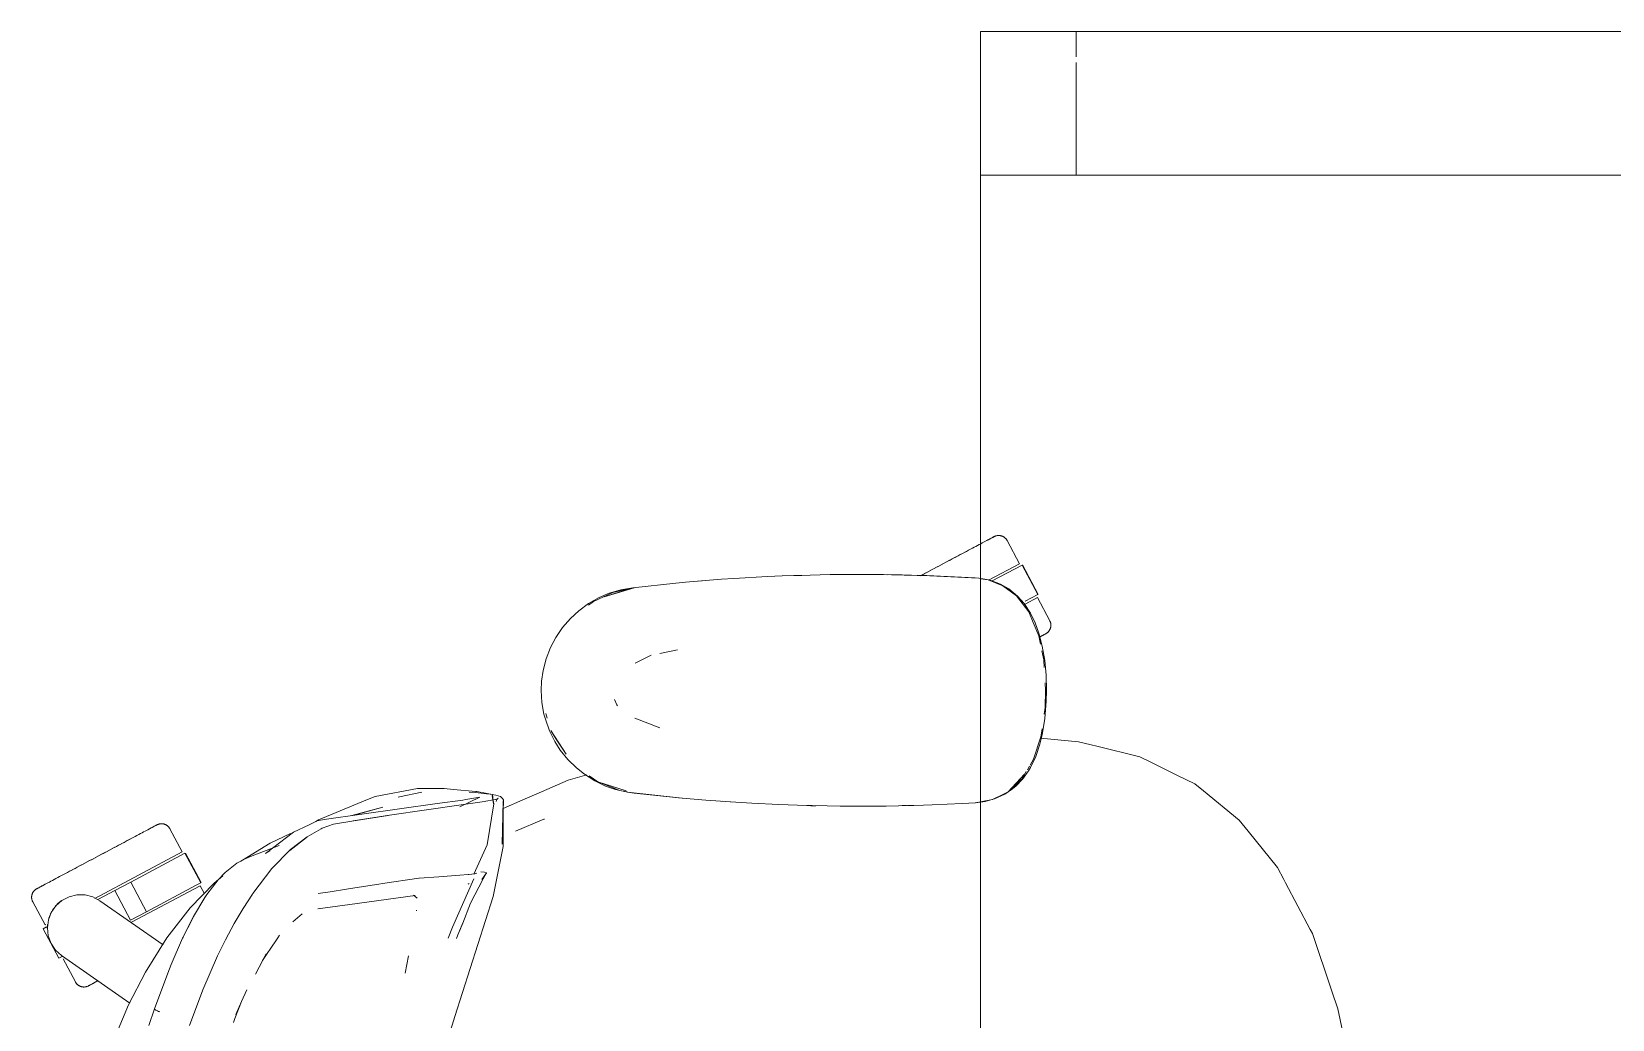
# Model space of a CAD drawing. Header units: millimetres. Extents: x 79795 to 317870, y -36033 to 97293.
# Drawn here: x 158182 to 158843, y 10582 to 10995 of the extents above; entities that cross this region are included whole.
import ezdxf

# ---------------------------------------------------------------- set-up
doc = ezdxf.new("R2010")
doc.units = ezdxf.units.MM
doc.header["$MEASUREMENT"] = 0
doc.layers.add('G-IMPT', color=8, linetype='CONTINUOUS', lineweight=9)
doc.layers.add('I-FURN', color=8, linetype='CONTINUOUS', lineweight=9)

msp = doc.modelspace()

# ---------------------------------------------------------------- linework, layer by layer
at = {"layer": 'G-IMPT'}
for p, q in [((158451.37, 10764.54), (158433.44, 10762.63)), ((158455.5, 10764.88), (158451.37, 10764.54)), ((158470.55, 10766.13), (158455.5, 10764.88)), ((158462.37, 10765.48), (158460.69, 10765.31)), ((158470.55, 10766.13), (158475.64, 10766.46)), ((158475.64, 10766.46), (158489.78, 10767.27)), ((158495.8, 10767.52), (158489.78, 10767.27)), ((158495.8, 10767.52), (158507.56, 10767.91)), ((158500.69, 10767.66), (158502.62, 10767.77)), ((158502.62, 10767.77), (158504.12, 10767.79)), ((158515.98, 10768.08), (158507.56, 10767.91)), ((158515.98, 10768.08), (158526.78, 10768.16)), ((158515.98, 10768.08), (158536.17, 10768.12)), ((158515.98, 10768.08), (158546, 10767.96)), ((158546, 10767.96), (158526.78, 10768.16)), ((158536.17, 10768.12), (158546, 10767.96)), ((158536.17, 10768.12), (158557.56, 10767.62)), ((158536.17, 10768.12), (158556.35, 10767.66)), ((158536.17, 10768.08), (158538.2, 10768.1)), ((158538.2, 10768.1), (158540.11, 10768.03)), ((158546, 10767.96), (158557.56, 10767.62)), ((158557.56, 10767.62), (158556.35, 10767.66)), ((158556.35, 10767.66), (158578.14, 10766.57)), ((158556.35, 10767.66), (158576.53, 10766.68)), ((158557.56, 10767.62), (158578.14, 10766.57)), ((158575.01, 10766.74), (158576.53, 10766.68)), ((158578.14, 10766.57), (158576.53, 10766.68)), ((158578.14, 10766.57), (158579.78, 10766.32)), ((158582, 10765.85), (158578.83, 10766.33)), ((158582.18, 10765.87), (158579.78, 10766.32)), ((158582, 10765.85), (158588.2, 10763.44)), ((158582.18, 10765.87), (158583.52, 10765.5)), ((158587.17, 10764.11), (158583.52, 10765.5)), ((158587.17, 10764.11), (158590.6, 10762.15)), ((158588.2, 10763.44), (158593.82, 10759.27)), ((158414.81, 10755.26), (158416.92, 10756.85)), ((158419.3, 10758.46), (158414.85, 10755.95)), ((158424.98, 10760.59), (158416.92, 10756.85)), ((158419.3, 10758.46), (158423.53, 10760.27)), ((158433.95, 10762.63), (158421.49, 10758.8)), ((158421.49, 10758.8), (158430.64, 10761.71)), ((158423.53, 10760.27), (158428.4, 10761.74)), ((158424.98, 10760.59), (158433.39, 10762.5)), ((158433.44, 10762.63), (158428.4, 10761.74)), ((158433.95, 10762.63), (158430.64, 10761.71)), ((158590.6, 10762.15), (158594.34, 10759.07)), ((158593.82, 10759.27), (158599.04, 10752.48)), ((158597.01, 10756.04), (158594.34, 10759.07)), ((158404.01, 10745.95), (158407.33, 10749.79)), ((158410.77, 10752.95), (158407.33, 10749.79)), ((158410.77, 10752.95), (158414.85, 10755.95)), ((158599.66, 10751.99), (158597.01, 10756.04)), ((158599.04, 10752.48), (158600.88, 10748.09)), ((158599.66, 10751.99), (158601.65, 10747.92)), ((158401.18, 10741.78), (158404.01, 10745.95)), ((158603.21, 10742.47), (158600.88, 10748.09)), ((158603.23, 10743.58), (158601.65, 10747.92)), ((158603.23, 10743.58), (158604.66, 10738.1)), ((158398.99, 10737.62), (158397.16, 10732.91)), ((158401.18, 10741.78), (158398.99, 10737.62)), ((158452.16, 10736.66), (158444.72, 10735.09)), ((158603.21, 10742.47), (158603.91, 10739)), ((158605.66, 10732.17), (158604.66, 10738.1)), ((158395.9, 10728.04), (158397.16, 10732.91)), ((158434.32, 10731.06), (158441.11, 10734.33)), ((158604.48, 10736.26), (158605.25, 10732.51)), ((158605.25, 10732.51), (158605.44, 10729.3)), ((158605.66, 10732.17), (158606.23, 10726.02)), ((158395.08, 10719.68), (158395.25, 10723.53)), ((158395.9, 10728.04), (158395.25, 10723.53)), ((158606.41, 10719.68), (158606.23, 10726.02)), ((158395.08, 10719.68), (158395.37, 10714.64)), ((158605.8, 10712.52), (158606.03, 10719.68)), ((158605.84, 10722.79), (158606.03, 10719.68)), ((158606.32, 10715.17), (158606.41, 10719.68)), ((158395.37, 10714.64), (158396.25, 10709.69)), ((158397.62, 10708), (158397, 10710.03)), ((158425.69, 10715.85), (158426.71, 10713.63)), ((158426.71, 10713.63), (158427, 10713.18)), ((158605.8, 10712.52), (158605.41, 10709.73)), ((158606.32, 10715.17), (158605.74, 10707.86)), ((158396.25, 10709.69), (158396.82, 10707.56)), ((158398.53, 10702.79), (158396.82, 10707.56)), ((158444.66, 10703.96), (158434.23, 10708.11)), ((158604.54, 10703.55), (158604.07, 10700.26)), ((158604.62, 10701.1), (158605.74, 10707.86)), ((158398.53, 10702.79), (158400.77, 10698.28)), ((158399.17, 10702.89), (158401.33, 10699.21)), ((158399.17, 10702.89), (158405.5, 10692.94)), ((158400.77, 10698.28), (158403.03, 10694.73)), ((158401.33, 10699.21), (158405.5, 10692.94)), ((158604.07, 10700.26), (158601.04, 10690.86)), ((158603.65, 10697.17), (158601.91, 10692.08)), ((158603.65, 10697.17), (158604.62, 10701.1)), ((158603.94, 10699.63), (158619.82, 10698.19)), ((158619.82, 10698.19), (158625.11, 10696.89)), ((158627.48, 10696.31), (158625.11, 10696.89)), ((158406.22, 10690.76), (158403.03, 10694.73)), ((158406.22, 10690.76), (158409.83, 10687.21)), ((158601.04, 10690.86), (158599.58, 10688.41)), ((158601.91, 10692.08), (158599.7, 10687.45)), ((158645.42, 10691.91), (158627.48, 10696.31)), ((158649.79, 10689.76), (158645.42, 10691.91)), ((158406.3, 10682.14), (158414.12, 10684.4)), ((158409.83, 10687.21), (158413.14, 10684.59)), ((158417.46, 10681.86), (158413.14, 10684.59)), ((158418.78, 10681.46), (158415.21, 10683.89)), ((158597.28, 10684.65), (158590.37, 10677.26)), ((158597.28, 10684.65), (158596, 10683.18)), ((158597.97, 10685.72), (158596.08, 10682.56)), ((158596.45, 10682.62), (158598.9, 10686.07)), ((158599.3, 10687.94), (158598.44, 10686.5)), ((158599.7, 10687.45), (158598.9, 10686.07)), ((158649.79, 10689.76), (158661.25, 10684.12)), ((158668.42, 10680.59), (158661.25, 10684.12)), ((158343.31, 10678.56), (158325.62, 10675.32)), ((158345.18, 10677.15), (158335.87, 10675.1)), ((158343.31, 10678.56), (158350.28, 10678.58)), ((158354.45, 10678.58), (158350.28, 10678.58)), ((158358.41, 10678.24), (158354.45, 10678.58)), ((158358.41, 10678.24), (158367.73, 10677.44)), ((158367.56, 10676.92), (158364.97, 10677.13)), ((158367.56, 10676.92), (158372.25, 10676.4)), ((158367.73, 10677.44), (158368.2, 10677.4)), ((158372.45, 10676.58), (158368.2, 10677.4)), ((158395.18, 10677.29), (158387.34, 10673.87)), ((158406.3, 10682.14), (158395.18, 10677.29)), ((158417.46, 10681.86), (158422.04, 10679.67)), ((158418.78, 10681.46), (158421.49, 10680.56)), ((158418.78, 10681.46), (158430.64, 10677.65)), ((158428.01, 10677.86), (158419.82, 10681.06)), ((158421.49, 10680.56), (158430.64, 10677.65)), ((158422.04, 10679.67), (158426.18, 10678.22)), ((158431.14, 10677.06), (158426.18, 10678.22)), ((158431.06, 10677.28), (158428.01, 10677.86)), ((158431.14, 10677.06), (158454.09, 10674.61)), ((158431.14, 10677.06), (158433.95, 10676.73)), ((158431.14, 10677.06), (158452.57, 10674.71)), ((158588.14, 10676.15), (158590.37, 10677.26)), ((158589.04, 10676.23), (158592.26, 10678.44)), ((158596.08, 10682.56), (158590.37, 10677.26)), ((158590.37, 10677.26), (158592.78, 10679.49)), ((158593.59, 10679.57), (158592.26, 10678.44)), ((158595.86, 10683.03), (158592.78, 10679.49)), ((158593.59, 10679.57), (158596.45, 10682.62)), ((158672.07, 10677.62), (158668.42, 10680.59)), ((158672.07, 10677.62), (158687.02, 10665.44)), ((158301.94, 10665.54), (158318.39, 10672.33)), ((158351.59, 10672.37), (158304.37, 10665.7)), ((158328.8, 10670.82), (158315.85, 10667.32)), ((158328.8, 10670.82), (158316.91, 10667.47)), ((158318.39, 10672.33), (158321.76, 10673.72)), ((158325.62, 10675.32), (158321.76, 10673.72)), ((158331.68, 10667.43), (158362.56, 10671.98)), ((158335.87, 10675.1), (158335.3, 10674.95)), ((158351.59, 10672.37), (158362.25, 10673.81)), ((158361.01, 10671), (158369.44, 10675)), ((158363.55, 10674.03), (158362.25, 10673.81)), ((158362.56, 10671.98), (158370.41, 10673.09)), ((158368.57, 10674.86), (158363.55, 10674.03)), ((158369.44, 10675), (158368.57, 10674.86)), ((158376.68, 10674.2), (158370.41, 10673.09)), ((158372.86, 10676.33), (158372.25, 10676.4)), ((158372.45, 10676.58), (158374.77, 10676.14)), ((158372.51, 10655.1), (158375.22, 10672.15)), ((158372.86, 10676.33), (158376.14, 10675.79)), ((158374.54, 10675.73), (158375.16, 10672.19)), ((158374.54, 10675.73), (158375.22, 10672.15)), ((158375.16, 10672.19), (158374.77, 10676.14)), ((158376.06, 10674.03), (158377.15, 10674.59)), ((158376.06, 10674.03), (158376.68, 10674.2)), ((158376.14, 10675.79), (158378, 10675.24)), ((158376.33, 10673.66), (158376.25, 10673.16)), ((158376.33, 10673.66), (158376.65, 10674.2)), ((158376.65, 10674.2), (158377.15, 10674.59)), ((158378.54, 10674.92), (158378, 10675.24)), ((158378.54, 10674.92), (158378.92, 10674.42)), ((158378.7, 10655.29), (158379.28, 10673.73)), ((158378.7, 10655.29), (158379.18, 10673.27)), ((158379.31, 10673.85), (158378.92, 10674.42)), ((158379.31, 10673.85), (158379.12, 10672.99)), ((158379.12, 10672.99), (158379.14, 10673.1)), ((158379.14, 10654.4), (158379.18, 10673.27)), ((158379.18, 10673.27), (158379.14, 10673.1)), ((158387.34, 10673.87), (158379.17, 10670.3)), ((158379.28, 10673.73), (158379.18, 10673.27)), ((158454.09, 10674.61), (158433.95, 10676.73)), ((158452.57, 10674.71), (158463.97, 10673.73)), ((158474.26, 10673), (158463.97, 10673.73)), ((158472.22, 10673.13), (158470.8, 10673.27)), ((158472.22, 10673.13), (158474.12, 10673.04)), ((158474.26, 10673), (158483.13, 10672.44)), ((158494.44, 10671.9), (158483.13, 10672.44)), ((158494.44, 10671.9), (158502.31, 10671.6)), ((158514.62, 10671.31), (158502.31, 10671.6)), ((158506.19, 10671.52), (158507.84, 10671.44)), ((158507.84, 10671.44), (158509.92, 10671.44)), ((158514.62, 10671.31), (158520.09, 10671.24)), ((158534.81, 10671.23), (158520.09, 10671.24)), ((158539.32, 10671.28), (158534.81, 10671.23)), ((158539.32, 10671.28), (158554.99, 10671.66)), ((158546.04, 10671.46), (158547.88, 10671.46)), ((158550.94, 10671.57), (158548.26, 10671.46)), ((158554.99, 10671.66), (158558.53, 10671.78)), ((158571.09, 10672.4), (158558.53, 10671.78)), ((158571.09, 10672.4), (158576.76, 10672.68)), ((158578.83, 10673.11), (158576.53, 10672.68)), ((158576.76, 10672.68), (158578.83, 10672.94)), ((158583.88, 10674.05), (158578.83, 10673.11)), ((158578.83, 10672.94), (158580.76, 10673.18)), ((158580.76, 10673.18), (158584.72, 10674.25)), ((158588.14, 10676.15), (158583.88, 10674.05)), ((158589.04, 10676.23), (158584.72, 10674.25)), ((158298.02, 10663.48), (158301.38, 10665.05)), ((158300.77, 10664.77), (158301.94, 10665.54)), ((158304.37, 10665.7), (158301.38, 10665.05)), ((158303.45, 10661.98), (158308.24, 10663.73)), ((158308.24, 10663.73), (158315.91, 10665.03)), ((158331.08, 10667.33), (158315.91, 10665.03)), ((158331.68, 10667.43), (158316.49, 10665.1)), ((158331.08, 10667.33), (158316.49, 10665.1)), ((158384.28, 10660.83), (158396.14, 10665.76)), ((158396.4, 10665.86), (158396.14, 10665.76)), ((158687.02, 10665.44), (158690.78, 10660.78)), ((158279.79, 10651.5), (158291.44, 10660.42)), ((158281.68, 10655.79), (158290.31, 10659.77)), ((158296.97, 10658.15), (158290.02, 10652.76)), ((158290.23, 10653.06), (158297.2, 10658.48)), ((158291.44, 10660.42), (158298.02, 10663.48)), ((158296.97, 10658.15), (158293.59, 10655.56)), ((158297.2, 10658.48), (158303.03, 10661.77)), ((158303.45, 10661.98), (158303.03, 10661.77)), ((158702.99, 10645.65), (158690.78, 10660.78)), ((158270.23, 10648.67), (158281.68, 10655.79)), ((158285.45, 10654.74), (158273.54, 10650.23)), ((158279.79, 10651.5), (158281.74, 10652.62)), ((158290.23, 10653.06), (158282.5, 10645.16)), ((158290.02, 10652.76), (158293.59, 10655.56)), ((158372.51, 10655.1), (158366.92, 10642.81)), ((158374.94, 10633.45), (158379.14, 10654.4)), ((158267.74, 10647.36), (158262.88, 10643.5)), ((158268.88, 10647.98), (158267.74, 10647.36)), ((158268.88, 10647.98), (158271.31, 10649.15)), ((158270.23, 10648.67), (158269.47, 10648.17)), ((158271.31, 10649.15), (158273.54, 10650.23)), ((158282.5, 10645.16), (158274.47, 10634.72)), ((158369.9, 10643.74), (158371.43, 10643.57)), ((158702.99, 10645.65), (158705.7, 10640.52)), ((158258.31, 10639.06), (158248.35, 10628.76)), ((158259.98, 10640.48), (158255.27, 10634.35)), ((158261.98, 10642.06), (158258.31, 10639.06)), ((158259.98, 10640.48), (158262.88, 10643.5)), ((158327.16, 10638.66), (158315.38, 10636.8)), ((158328.71, 10638.91), (158327.16, 10638.66)), ((158343.92, 10641.12), (158328.71, 10638.91)), ((158343.92, 10641.12), (158344, 10641.13)), ((158344, 10641.13), (158352.25, 10641.75)), ((158361.09, 10642.38), (158352.25, 10641.75)), ((158357.97, 10620.62), (158366.89, 10640.78)), ((158361.09, 10642.38), (158364.5, 10642.63)), ((158364.87, 10642.68), (158364.5, 10642.63)), ((158364.51, 10638.61), (158364.95, 10638.88)), ((158364.87, 10642.68), (158367.33, 10642.96)), ((158365.52, 10630.73), (158370.8, 10640.84)), ((158367.33, 10642.96), (158367.39, 10642.98)), ((158368.17, 10643.26), (158367.39, 10642.98)), ((158372.15, 10643.29), (158370.31, 10640.59)), ((158372.15, 10643.29), (158370.8, 10640.84)), ((158371.43, 10643.57), (158372.12, 10643.42)), ((158372.12, 10643.42), (158372.15, 10643.29)), ((158372.15, 10643.29), (158372.18, 10643.13)), ((158706.42, 10639.14), (158705.7, 10640.52)), ((158706.42, 10639.14), (158716.72, 10619.63)), ((158249.67, 10625.06), (158254.4, 10633.06)), ((158255.27, 10634.35), (158254.4, 10633.06)), ((158270.42, 10628.37), (158274.31, 10634.47)), ((158274.47, 10634.72), (158274.31, 10634.47)), ((158306.89, 10635.47), (158301.81, 10634.73)), ((158306.89, 10635.47), (158313.72, 10636.53)), ((158313.72, 10636.53), (158315.38, 10636.8)), ((158315.08, 10630.12), (158342.41, 10633.86)), ((158343.26, 10632.74), (158341.7, 10633.98)), ((158341.91, 10633.94), (158342.15, 10633.9)), ((158342.41, 10633.86), (158342.15, 10633.9)), ((158358.95, 10583.21), (158374.94, 10633.45)), ((158365.52, 10630.73), (158362.26, 10622.26)), ((158238.55, 10616.16), (158248.35, 10628.76)), ((158245.14, 10616.01), (158249.67, 10625.06)), ((158245.14, 10616.01), (158249.36, 10624.46)), ((158245.36, 10616.45), (158249.67, 10625.06)), ((158249.67, 10625.06), (158249.36, 10624.46)), ((158270.42, 10628.37), (158266.66, 10622.14)), ((158291.22, 10622.84), (158295.13, 10626.18)), ((158315.08, 10630.12), (158301.72, 10628.34)), ((158301.72, 10628.34), (158302.19, 10628.48)), ((158342.91, 10627.79), (158342.87, 10627.44)), ((158263.09, 10615.35), (158266.66, 10622.14)), ((158284.95, 10616.21), (158285.7, 10617.31)), ((158356.22, 10616.04), (158357.97, 10620.62)), ((158360.25, 10617.36), (158359.69, 10615.95)), ((158360.25, 10617.36), (158362.27, 10622.47)), ((158362.26, 10622.26), (158360.25, 10617.36)), ((158362.27, 10622.47), (158360.87, 10618.93)), ((158716.72, 10619.63), (158717.6, 10617.97)), ((158725.75, 10593.89), (158717.6, 10617.97)), ((158238.55, 10616.16), (158229.57, 10601.87)), ((158245.14, 10616.01), (158240.37, 10605.05)), ((158245.36, 10616.45), (158245.14, 10616.01)), ((158263.09, 10615.35), (158259.7, 10608.62)), ((158281.06, 10610.5), (158281.45, 10611.07)), ((158281.45, 10611.07), (158284.95, 10616.21)), ((158240.37, 10605.05), (158238.89, 10601.37)), ((158253.52, 10594.4), (158259.7, 10608.62)), ((158275.6, 10600.99), (158280.01, 10609.51)), ((158278.5, 10606.74), (158281.06, 10610.5)), ((158278.5, 10606.74), (158280.01, 10609.51)), ((158338.23, 10601.32), (158339.64, 10608.57)), ((158229.57, 10601.87), (158222.48, 10588.09)), ((158238.89, 10601.37), (158233.32, 10586.41)), ((158253.52, 10594.4), (158248.06, 10579.52)), ((158271.95, 10594.37), (158269.75, 10589.52)), ((158725.75, 10593.89), (158728.26, 10586.45)), ((158214.96, 10570.12), (158222.48, 10588.09)), ((158233.36, 10586.41), (158230.95, 10579.47)), ((158233.32, 10586.41), (158233.35, 10586.27)), ((158233.35, 10586.27), (158233.36, 10586.41)), ((158233.35, 10586.27), (158233.76, 10586.01)), ((158233.35, 10586.27), (158233.37, 10586.23)), ((158233.76, 10586.01), (158233.37, 10586.23)), ((158234.59, 10585.62), (158233.76, 10586.01)), ((158233.94, 10585.9), (158233.76, 10586.01)), ((158234.59, 10585.62), (158233.94, 10585.9)), ((158234.59, 10585.62), (158235.64, 10585.2)), ((158234.59, 10585.62), (158235.05, 10585.42)), ((158235.64, 10585.2), (158235.05, 10585.42)), ((158269.75, 10589.52), (158267.03, 10582.44)), ((158269.75, 10589.52), (158267.44, 10584.07)), ((158731.13, 10572.63), (158728.26, 10586.45)), ((158266.36, 10580.71), (158267.03, 10582.44)), ((158358.95, 10583.21), (158349.77, 10553.23))]:
    msp.add_line(p, q, dxfattribs=at)
at = {"layer": 'I-FURN'}
for p, q in [((158578.83, 10995.22), (159378.83, 10995.22)), ((158618.83, 10995.22), (158578.83, 10995.22)), ((158578.83, 10995.22), (158578.83, 10935.22)), ((158578.83, 10935.22), (158578.83, 10995.22)), ((159378.83, 10995.22), (158578.83, 10995.22)), ((158578.83, 10995.22), (158578.83, 9395.22)), ((158578.83, 9395.22), (158578.83, 10995.22)), ((158578.83, 10995.22), (159378.83, 10995.22)), ((159338.83, 10995.22), (158618.83, 10995.22)), ((158618.83, 10995.22), (158618.83, 10984.64)), ((158618.83, 10995.22), (158618.83, 10984.64)), ((158618.83, 10982.32), (158618.83, 10935.22)), ((158618.83, 10982.32), (158618.83, 10935.22)), ((158578.83, 10935.22), (158618.83, 10935.22)), ((159013.83, 10935.22), (158578.83, 10935.22)), ((158618.83, 10935.22), (159338.83, 10935.22)), ((158581.42, 10782.33), (158581.89, 10782.58)), ((158582.12, 10782.71), (158581.68, 10782.47)), ((158581.89, 10782.58), (158582.32, 10782.81)), ((158582.53, 10782.92), (158582.12, 10782.71)), ((158582.32, 10782.81), (158582.71, 10783.02)), ((158582.91, 10783.12), (158582.53, 10782.92)), ((158582.71, 10783.02), (158583.06, 10783.21)), ((158583.24, 10783.3), (158582.91, 10783.12)), ((158583.06, 10783.21), (158583.38, 10783.38)), ((158583.54, 10783.46), (158583.24, 10783.3)), ((158583.38, 10783.38), (158583.66, 10783.52)), ((158583.8, 10783.6), (158583.54, 10783.46)), ((158583.66, 10783.52), (158583.9, 10783.65)), ((158584.02, 10783.71), (158583.8, 10783.6)), ((158583.9, 10783.65), (158584.1, 10783.76)), ((158584.2, 10783.81), (158584.02, 10783.71)), ((158584.1, 10783.76), (158584.26, 10783.84)), ((158584.34, 10783.88), (158584.2, 10783.81)), ((158584.26, 10783.84), (158584.39, 10783.91)), ((158584.44, 10783.94), (158584.34, 10783.88)), ((158584.39, 10783.91), (158584.47, 10783.95)), ((158584.5, 10783.97), (158584.44, 10783.94)), ((158584.47, 10783.95), (158584.51, 10783.98)), ((158584.52, 10783.98), (158584.5, 10783.97)), ((158584.51, 10783.98), (158584.52, 10783.98)), ((158584.52, 10783.98), (158584.66, 10784.05)), ((158584.66, 10784.05), (158584.81, 10784.12)), ((158584.81, 10784.12), (158584.96, 10784.18)), ((158584.96, 10784.18), (158585.11, 10784.23)), ((158585.11, 10784.23), (158585.26, 10784.28)), ((158585.26, 10784.28), (158585.42, 10784.33)), ((158585.42, 10784.33), (158585.57, 10784.36)), ((158585.57, 10784.36), (158585.73, 10784.39)), ((158585.73, 10784.39), (158585.89, 10784.42)), ((158585.89, 10784.42), (158586.05, 10784.43)), ((158586.05, 10784.43), (158586.21, 10784.45)), ((158586.21, 10784.45), (158586.37, 10784.45)), ((158586.37, 10784.45), (158586.53, 10784.45)), ((158586.53, 10784.45), (158586.7, 10784.44)), ((158586.7, 10784.44), (158586.86, 10784.43)), ((158586.86, 10784.43), (158587.02, 10784.4)), ((158587.02, 10784.4), (158587.17, 10784.38)), ((158587.17, 10784.38), (158587.33, 10784.34)), ((158587.33, 10784.34), (158587.49, 10784.3)), ((158587.49, 10784.3), (158587.64, 10784.26)), ((158587.64, 10784.26), (158587.8, 10784.2)), ((158587.8, 10784.2), (158587.95, 10784.15)), ((158587.95, 10784.15), (158588.09, 10784.08)), ((158588.09, 10784.08), (158588.24, 10784.01)), ((158588.24, 10784.01), (158588.38, 10783.93)), ((158588.38, 10783.93), (158588.52, 10783.85)), ((158588.52, 10783.85), (158588.66, 10783.77)), ((158588.66, 10783.77), (158588.79, 10783.67)), ((158588.79, 10783.67), (158588.92, 10783.58)), ((158588.92, 10783.58), (158589.04, 10783.47)), ((158589.04, 10783.47), (158589.16, 10783.37)), ((158589.16, 10783.37), (158589.28, 10783.25)), ((158589.28, 10783.25), (158589.39, 10783.14)), ((158589.39, 10783.14), (158589.49, 10783.01)), ((158589.49, 10783.01), (158589.59, 10782.89)), ((158589.59, 10782.89), (158589.69, 10782.76)), ((158589.69, 10782.76), (158589.78, 10782.63)), ((158589.78, 10782.63), (158589.87, 10782.49)), ((158569.42, 10775.95), (158568.49, 10775.46)), ((158568.92, 10775.68), (158569.84, 10776.17)), ((158570.33, 10776.44), (158569.42, 10775.95)), ((158569.84, 10776.17), (158570.75, 10776.66)), ((158571.23, 10776.91), (158570.33, 10776.44)), ((158570.75, 10776.66), (158571.63, 10777.13)), ((158572.1, 10777.38), (158571.23, 10776.91)), ((158571.63, 10777.13), (158572.5, 10777.59)), ((158572.96, 10777.83), (158572.1, 10777.38)), ((158572.5, 10777.59), (158573.35, 10778.04)), ((158573.8, 10778.28), (158572.96, 10777.83)), ((158574.61, 10778.71), (158573.8, 10778.28)), ((158575.4, 10779.13), (158574.61, 10778.71)), ((158576.16, 10779.53), (158575.4, 10779.13)), ((158576.89, 10779.92), (158576.16, 10779.53)), ((158577.6, 10780.3), (158576.89, 10779.92)), ((158578.28, 10780.66), (158577.6, 10780.3)), ((158578.93, 10781.01), (158578.28, 10780.66)), ((158579.54, 10781.33), (158578.93, 10781.01)), ((158580.13, 10781.64), (158579.54, 10781.33)), ((158579.81, 10781.48), (158580.38, 10781.78)), ((158580.68, 10781.94), (158580.13, 10781.64)), ((158580.38, 10781.78), (158580.92, 10782.07)), ((158581.19, 10782.21), (158580.68, 10781.94)), ((158580.92, 10782.07), (158581.42, 10782.33)), ((158581.68, 10782.47), (158581.19, 10782.21)), ((158589.87, 10782.49), (158589.95, 10782.35)), ((158589.95, 10782.35), (158589.97, 10782.31)), ((158595.12, 10772.63), (158589.97, 10782.31)), ((158556.1, 10768.87), (158557.1, 10769.4)), ((158557.64, 10769.69), (158556.64, 10769.16)), ((158557.1, 10769.4), (158558.1, 10769.93)), ((158558.65, 10770.22), (158557.64, 10769.69)), ((158558.1, 10769.93), (158559.11, 10770.47)), ((158559.65, 10770.76), (158558.65, 10770.22)), ((158559.11, 10770.47), (158560.11, 10771)), ((158560.66, 10771.29), (158559.65, 10770.76)), ((158560.11, 10771), (158561.12, 10771.54)), ((158561.66, 10771.82), (158560.66, 10771.29)), ((158561.12, 10771.54), (158562.12, 10772.07)), ((158562.66, 10772.36), (158561.66, 10771.82)), ((158562.12, 10772.07), (158563.12, 10772.6)), ((158563.65, 10772.88), (158562.66, 10772.36)), ((158563.12, 10772.6), (158564.11, 10773.13)), ((158564.64, 10773.41), (158563.65, 10772.88)), ((158564.11, 10773.13), (158565.09, 10773.65)), ((158565.62, 10773.93), (158564.64, 10773.41)), ((158565.09, 10773.65), (158566.06, 10774.17)), ((158566.59, 10774.44), (158565.62, 10773.93)), ((158566.06, 10774.17), (158567.03, 10774.68)), ((158567.54, 10774.95), (158566.59, 10774.44)), ((158567.03, 10774.68), (158567.98, 10775.19)), ((158568.49, 10775.46), (158567.54, 10774.95)), ((158567.98, 10775.19), (158568.92, 10775.68)), ((158595.12, 10772.63), (158582.45, 10765.89)), ((158583.73, 10765.44), (158596.24, 10772.09)), ((158596.24, 10772.09), (158602.81, 10759.73)), ((158602.98, 10759.82), (158596.41, 10772.18)), ((158554.65, 10768.1), (158553.67, 10767.58)), ((158554.12, 10767.82), (158555.11, 10768.34)), ((158555.64, 10768.63), (158554.65, 10768.1)), ((158555.11, 10768.34), (158556.1, 10768.87)), ((158556.64, 10769.16), (158555.64, 10768.63)), ((158602.63, 10758.5), (158597.44, 10755.74)), ((158602.81, 10759.73), (158597.52, 10756.92)), ((158607.78, 10748.81), (158602.63, 10758.5)), ((158604.98, 10742.76), (158605.26, 10742.91)), ((158605.39, 10742.98), (158605.13, 10742.84)), ((158605.26, 10742.91), (158605.5, 10743.04)), ((158605.61, 10743.1), (158605.39, 10742.98)), ((158605.5, 10743.04), (158605.7, 10743.14)), ((158605.79, 10743.19), (158605.61, 10743.1)), ((158605.7, 10743.14), (158605.86, 10743.23)), ((158605.93, 10743.27), (158605.79, 10743.19)), ((158605.86, 10743.23), (158605.98, 10743.29)), ((158606.03, 10743.32), (158605.93, 10743.27)), ((158605.98, 10743.29), (158606.06, 10743.34)), ((158606.09, 10743.35), (158606.03, 10743.32)), ((158606.06, 10743.34), (158606.11, 10743.36)), ((158606.11, 10743.36), (158606.09, 10743.35)), ((158606.15, 10743.38), (158606.11, 10743.36)), ((158606.11, 10743.36), (158606.11, 10743.36)), ((158606.29, 10743.46), (158606.15, 10743.38)), ((158606.43, 10743.55), (158606.29, 10743.46)), ((158606.56, 10743.64), (158606.43, 10743.55)), ((158606.69, 10743.74), (158606.56, 10743.64)), ((158606.81, 10743.84), (158606.69, 10743.74)), ((158606.94, 10743.94), (158606.81, 10743.84)), ((158607.05, 10744.05), (158606.94, 10743.94)), ((158607.17, 10744.17), (158607.05, 10744.05)), ((158607.27, 10744.29), (158607.17, 10744.17)), ((158607.38, 10744.41), (158607.27, 10744.29)), ((158607.47, 10744.54), (158607.38, 10744.41)), ((158607.57, 10744.67), (158607.47, 10744.54)), ((158607.65, 10744.81), (158607.57, 10744.67)), ((158607.73, 10744.95), (158607.65, 10744.81)), ((158607.81, 10745.09), (158607.73, 10744.95)), ((158607.78, 10748.81), (158607.85, 10748.67)), ((158607.88, 10745.24), (158607.81, 10745.09)), ((158607.85, 10748.67), (158607.92, 10748.52)), ((158607.95, 10745.38), (158607.88, 10745.24)), ((158607.92, 10748.52), (158607.98, 10748.37)), ((158608, 10745.53), (158607.95, 10745.38)), ((158607.98, 10748.37), (158608.03, 10748.22)), ((158608.06, 10745.69), (158608, 10745.53)), ((158608.03, 10748.22), (158608.08, 10748.07)), ((158608.1, 10745.84), (158608.06, 10745.69)), ((158608.08, 10748.07), (158608.13, 10747.91)), ((158608.14, 10746), (158608.1, 10745.84)), ((158608.13, 10747.91), (158608.16, 10747.76)), ((158608.18, 10746.15), (158608.14, 10746)), ((158608.16, 10747.76), (158608.19, 10747.6)), ((158608.2, 10746.31), (158608.18, 10746.15)), ((158608.19, 10747.6), (158608.22, 10747.44)), ((158608.23, 10746.47), (158608.2, 10746.31)), ((158608.22, 10747.44), (158608.23, 10747.28)), ((158608.23, 10747.28), (158608.25, 10747.12)), ((158608.24, 10746.63), (158608.23, 10746.47)), ((158608.25, 10746.8), (158608.24, 10746.63)), ((158608.25, 10747.12), (158608.25, 10746.96)), ((158608.25, 10746.96), (158608.25, 10746.8)), ((158603.48, 10741.96), (158603.91, 10742.19)), ((158604.13, 10742.31), (158603.72, 10742.09)), ((158603.91, 10742.19), (158604.3, 10742.4)), ((158604.5, 10742.51), (158604.13, 10742.31)), ((158604.3, 10742.4), (158604.66, 10742.59)), ((158604.84, 10742.68), (158604.5, 10742.51)), ((158604.66, 10742.59), (158604.98, 10742.76)), ((158605.13, 10742.84), (158604.84, 10742.68)), ((158234.53, 10663.49), (158234.68, 10663.56)), ((158234.68, 10663.56), (158234.83, 10663.62)), ((158234.83, 10663.62), (158234.98, 10663.67)), ((158234.98, 10663.67), (158235.13, 10663.72)), ((158235.13, 10663.72), (158235.29, 10663.77)), ((158235.29, 10663.77), (158235.44, 10663.8)), ((158235.44, 10663.8), (158235.6, 10663.83)), ((158235.6, 10663.83), (158235.76, 10663.86)), ((158235.76, 10663.86), (158235.92, 10663.87)), ((158235.92, 10663.87), (158236.08, 10663.89)), ((158236.08, 10663.89), (158236.24, 10663.89)), ((158236.24, 10663.89), (158236.4, 10663.89)), ((158236.4, 10663.89), (158236.57, 10663.88)), ((158236.57, 10663.88), (158236.73, 10663.87)), ((158236.73, 10663.87), (158236.89, 10663.84)), ((158236.89, 10663.84), (158237.04, 10663.82)), ((158237.04, 10663.82), (158237.2, 10663.78)), ((158237.2, 10663.78), (158237.36, 10663.74)), ((158237.36, 10663.74), (158237.51, 10663.7)), ((158237.51, 10663.7), (158237.67, 10663.64)), ((158237.67, 10663.64), (158237.82, 10663.59)), ((158237.82, 10663.59), (158237.96, 10663.52)), ((158221.5, 10656.57), (158222.37, 10657.03)), ((158222.83, 10657.27), (158221.97, 10656.82)), ((158222.37, 10657.03), (158223.22, 10657.48)), ((158223.67, 10657.72), (158222.83, 10657.27)), ((158224.48, 10658.15), (158223.67, 10657.72)), ((158225.27, 10658.57), (158224.48, 10658.15)), ((158226.03, 10658.97), (158225.27, 10658.57)), ((158226.76, 10659.37), (158226.03, 10658.97)), ((158227.47, 10659.74), (158226.76, 10659.37)), ((158228.15, 10660.1), (158227.47, 10659.74)), ((158228.8, 10660.45), (158228.15, 10660.1)), ((158229.41, 10660.77), (158228.8, 10660.45)), ((158230, 10661.08), (158229.41, 10660.77)), ((158229.68, 10660.92), (158230.25, 10661.22)), ((158230.55, 10661.38), (158230, 10661.08)), ((158230.25, 10661.22), (158230.79, 10661.51)), ((158231.06, 10661.65), (158230.55, 10661.38)), ((158230.79, 10661.51), (158231.29, 10661.77)), ((158231.55, 10661.91), (158231.06, 10661.65)), ((158231.29, 10661.77), (158231.76, 10662.02)), ((158231.99, 10662.15), (158231.55, 10661.91)), ((158231.76, 10662.02), (158232.19, 10662.25)), ((158232.4, 10662.36), (158231.99, 10662.15)), ((158232.19, 10662.25), (158232.58, 10662.46)), ((158232.78, 10662.56), (158232.4, 10662.36)), ((158232.58, 10662.46), (158232.93, 10662.65)), ((158233.11, 10662.74), (158232.78, 10662.56)), ((158232.93, 10662.65), (158233.25, 10662.82)), ((158233.41, 10662.9), (158233.11, 10662.74)), ((158233.25, 10662.82), (158233.53, 10662.96)), ((158233.67, 10663.04), (158233.41, 10662.9)), ((158233.53, 10662.96), (158233.77, 10663.09)), ((158233.89, 10663.15), (158233.67, 10663.04)), ((158233.77, 10663.09), (158233.97, 10663.2)), ((158234.07, 10663.25), (158233.89, 10663.15)), ((158233.97, 10663.2), (158234.13, 10663.29)), ((158234.21, 10663.32), (158234.07, 10663.25)), ((158234.13, 10663.29), (158234.26, 10663.35)), ((158234.31, 10663.38), (158234.21, 10663.32)), ((158234.26, 10663.35), (158234.34, 10663.39)), ((158234.37, 10663.41), (158234.31, 10663.38)), ((158234.34, 10663.39), (158234.38, 10663.42)), ((158234.39, 10663.42), (158234.37, 10663.41)), ((158234.38, 10663.42), (158234.39, 10663.42)), ((158234.39, 10663.42), (158234.53, 10663.49)), ((158237.96, 10663.52), (158238.11, 10663.45)), ((158238.11, 10663.45), (158238.25, 10663.38)), ((158238.25, 10663.38), (158238.39, 10663.29)), ((158238.39, 10663.29), (158238.53, 10663.21)), ((158238.53, 10663.21), (158238.66, 10663.11)), ((158238.66, 10663.11), (158238.79, 10663.02)), ((158238.79, 10663.02), (158238.91, 10662.91)), ((158238.91, 10662.91), (158239.03, 10662.81)), ((158239.03, 10662.81), (158239.15, 10662.69)), ((158239.15, 10662.69), (158239.26, 10662.58)), ((158239.26, 10662.58), (158239.36, 10662.46)), ((158239.36, 10662.46), (158239.46, 10662.33)), ((158239.46, 10662.33), (158239.56, 10662.2)), ((158239.56, 10662.2), (158239.65, 10662.07)), ((158239.65, 10662.07), (158239.74, 10661.93)), ((158239.74, 10661.93), (158239.82, 10661.79)), ((158239.82, 10661.79), (158239.84, 10661.75)), ((158244.99, 10652.07), (158239.84, 10661.75)), ((158244.99, 10652.07), (158208.38, 10632.6)), ((158208.98, 10649.91), (158209.98, 10650.44)), ((158210.53, 10650.73), (158209.52, 10650.2)), ((158209.98, 10650.44), (158210.99, 10650.98)), ((158211.53, 10651.27), (158210.53, 10650.73)), ((158210.99, 10650.98), (158211.99, 10651.51)), ((158212.53, 10651.8), (158211.53, 10651.27)), ((158211.99, 10651.51), (158212.99, 10652.04)), ((158213.52, 10652.32), (158212.53, 10651.8)), ((158212.99, 10652.04), (158213.98, 10652.57)), ((158214.51, 10652.85), (158213.52, 10652.32)), ((158213.98, 10652.57), (158214.96, 10653.09)), ((158215.49, 10653.37), (158214.51, 10652.85)), ((158214.96, 10653.09), (158215.93, 10653.61)), ((158216.46, 10653.89), (158215.49, 10653.37)), ((158215.93, 10653.61), (158216.9, 10654.12)), ((158217.41, 10654.39), (158216.46, 10653.89)), ((158216.9, 10654.12), (158217.85, 10654.63)), ((158218.36, 10654.9), (158217.41, 10654.39)), ((158217.85, 10654.63), (158218.79, 10655.12)), ((158219.29, 10655.39), (158218.36, 10654.9)), ((158218.79, 10655.12), (158219.71, 10655.62)), ((158220.2, 10655.88), (158219.29, 10655.39)), ((158219.71, 10655.62), (158220.62, 10656.1)), ((158221.1, 10656.35), (158220.2, 10655.88)), ((158220.62, 10656.1), (158221.5, 10656.57)), ((158221.97, 10656.82), (158221.1, 10656.35)), ((158223.4, 10639.46), (158246.11, 10651.53)), ((158246.11, 10651.53), (158252.68, 10639.17)), ((158252.85, 10639.26), (158246.28, 10651.62)), ((158197.88, 10644.01), (158197, 10643.54)), ((158198.79, 10644.49), (158197.88, 10644.01)), ((158198.3, 10644.23), (158199.21, 10644.72)), ((158199.71, 10644.98), (158198.79, 10644.49)), ((158199.21, 10644.72), (158200.14, 10645.21)), ((158200.65, 10645.48), (158199.71, 10644.98)), ((158200.14, 10645.21), (158201.08, 10645.71)), ((158201.6, 10645.99), (158200.65, 10645.48)), ((158201.08, 10645.71), (158202.04, 10646.22)), ((158202.56, 10646.5), (158201.6, 10645.99)), ((158202.04, 10646.22), (158203.01, 10646.74)), ((158203.54, 10647.02), (158202.56, 10646.5)), ((158203.01, 10646.74), (158203.99, 10647.26)), ((158204.52, 10647.54), (158203.54, 10647.02)), ((158203.99, 10647.26), (158204.98, 10647.78)), ((158205.51, 10648.07), (158204.52, 10647.54)), ((158204.98, 10647.78), (158205.97, 10648.31)), ((158206.51, 10648.6), (158205.51, 10648.07)), ((158205.97, 10648.31), (158206.97, 10648.84)), ((158207.51, 10649.13), (158206.51, 10648.6)), ((158206.97, 10648.84), (158207.97, 10649.37)), ((158208.52, 10649.66), (158207.51, 10649.13)), ((158207.97, 10649.37), (158208.98, 10649.91)), ((158209.52, 10650.2), (158208.52, 10649.66)), ((158184.97, 10637.14), (158184.73, 10637.01)), ((158184.83, 10637.07), (158185.09, 10637.21)), ((158185.25, 10637.29), (158184.97, 10637.14)), ((158185.09, 10637.21), (158185.39, 10637.37)), ((158185.56, 10637.46), (158185.25, 10637.29)), ((158185.39, 10637.37), (158185.72, 10637.54)), ((158185.92, 10637.65), (158185.56, 10637.46)), ((158185.72, 10637.54), (158186.1, 10637.74)), ((158186.31, 10637.86), (158185.92, 10637.65)), ((158186.1, 10637.74), (158186.51, 10637.96)), ((158186.74, 10638.09), (158186.31, 10637.86)), ((158186.51, 10637.96), (158186.95, 10638.2)), ((158187.21, 10638.33), (158186.74, 10638.09)), ((158186.95, 10638.2), (158187.43, 10638.45)), ((158187.71, 10638.6), (158187.21, 10638.33)), ((158187.43, 10638.45), (158187.95, 10638.73)), ((158188.24, 10638.89), (158187.71, 10638.6)), ((158187.95, 10638.73), (158188.5, 10639.02)), ((158188.81, 10639.19), (158188.24, 10638.89)), ((158188.5, 10639.02), (158189.09, 10639.33)), ((158189.42, 10639.51), (158188.81, 10639.19)), ((158190.05, 10639.84), (158189.42, 10639.51)), ((158190.71, 10640.2), (158190.05, 10639.84)), ((158191.41, 10640.57), (158190.71, 10640.2)), ((158192.13, 10640.95), (158191.41, 10640.57)), ((158192.88, 10641.35), (158192.13, 10640.95)), ((158193.66, 10641.76), (158192.88, 10641.35)), ((158194.46, 10642.19), (158193.66, 10641.76)), ((158195.28, 10642.63), (158194.46, 10642.19)), ((158196.13, 10643.08), (158195.28, 10642.63)), ((158197, 10643.54), (158196.13, 10643.08)), ((158216.76, 10635.93), (158223.4, 10639.46)), ((158223.4, 10639.46), (158229.97, 10627.1)), ((158252.5, 10637.94), (158223.8, 10622.68)), ((158250.79, 10638.16), (158229.97, 10627.1)), ((158252.68, 10639.17), (158250.79, 10638.16)), ((158254.18, 10634.78), (158252.5, 10637.94)), ((158181.97, 10633.09), (158181.98, 10633.26)), ((158181.98, 10632.93), (158181.97, 10633.09)), ((158181.98, 10633.42), (158182, 10633.58)), ((158181.98, 10633.26), (158181.98, 10633.42)), ((158181.99, 10632.77), (158181.98, 10632.93)), ((158182.01, 10632.61), (158181.99, 10632.77)), ((158182, 10633.58), (158182.02, 10633.74)), ((158182.03, 10632.45), (158182.01, 10632.61)), ((158182.02, 10633.74), (158182.05, 10633.9)), ((158182.06, 10632.29), (158182.03, 10632.45)), ((158182.05, 10633.9), (158182.08, 10634.05)), ((158182.1, 10632.14), (158182.06, 10632.29)), ((158182.08, 10634.05), (158182.12, 10634.21)), ((158182.14, 10631.98), (158182.1, 10632.14)), ((158182.12, 10634.21), (158182.17, 10634.36)), ((158182.19, 10631.83), (158182.14, 10631.98)), ((158182.17, 10634.36), (158182.22, 10634.52)), ((158182.24, 10631.68), (158182.19, 10631.83)), ((158182.22, 10634.52), (158182.28, 10634.67)), ((158182.31, 10631.53), (158182.24, 10631.68)), ((158182.28, 10634.67), (158182.34, 10634.81)), ((158182.37, 10631.38), (158182.31, 10631.53)), ((158182.34, 10634.81), (158182.41, 10634.96)), ((158182.45, 10631.24), (158182.37, 10631.38)), ((158182.41, 10634.96), (158182.49, 10635.1)), ((158182.45, 10631.24), (158187.6, 10621.55)), ((158182.49, 10635.1), (158182.57, 10635.24)), ((158182.57, 10635.24), (158182.66, 10635.38)), ((158182.66, 10635.38), (158182.75, 10635.51)), ((158182.75, 10635.51), (158182.85, 10635.64)), ((158182.85, 10635.64), (158182.95, 10635.76)), ((158182.95, 10635.76), (158183.06, 10635.88)), ((158183.06, 10635.88), (158183.17, 10636)), ((158183.17, 10636), (158183.29, 10636.11)), ((158183.29, 10636.11), (158183.41, 10636.21)), ((158183.41, 10636.21), (158183.53, 10636.31)), ((158183.53, 10636.31), (158183.66, 10636.41)), ((158183.66, 10636.41), (158183.8, 10636.5)), ((158183.8, 10636.5), (158183.93, 10636.59)), ((158183.93, 10636.59), (158184.07, 10636.67)), ((158184.07, 10636.67), (158184.11, 10636.69)), ((158184.11, 10636.69), (158184.13, 10636.7)), ((158184.12, 10636.69), (158184.11, 10636.69)), ((158184.16, 10636.71), (158184.12, 10636.69)), ((158184.13, 10636.7), (158184.19, 10636.73)), ((158184.24, 10636.76), (158184.16, 10636.71)), ((158184.19, 10636.73), (158184.29, 10636.78)), ((158184.36, 10636.82), (158184.24, 10636.76)), ((158184.29, 10636.78), (158184.43, 10636.86)), ((158184.53, 10636.91), (158184.36, 10636.82)), ((158184.43, 10636.86), (158184.61, 10636.95)), ((158184.73, 10637.01), (158184.53, 10636.91)), ((158184.61, 10636.95), (158184.83, 10637.07)), ((158192.13, 10629.6), (158194.67, 10631.82)), ((158194.39, 10631.61), (158192.97, 10630.46)), ((158194.67, 10631.82), (158197.67, 10633.37)), ((158197.67, 10633.37), (158200.95, 10634.15)), ((158200.95, 10634.15), (158204.32, 10634.13)), ((158204.32, 10634.13), (158207.59, 10633.3)), ((158207.59, 10633.3), (158210.57, 10631.71)), ((158209.7, 10632.17), (158216.76, 10635.93)), ((158210.57, 10631.71), (158237, 10613.2)), ((158216.76, 10635.93), (158223.33, 10623.56)), ((158188.98, 10623.69), (158190.2, 10626.83)), ((158190.2, 10626.83), (158192.13, 10629.6)), ((158192.97, 10630.46), (158190.67, 10627.68)), ((158229.97, 10627.1), (158223.33, 10623.56)), ((158186.78, 10619.99), (158188.18, 10620.73)), ((158186.78, 10619.99), (158193.36, 10607.63)), ((158187.97, 10621.75), (158187.6, 10621.55)), ((158188.18, 10620.73), (158188.09, 10620.68)), ((158188.58, 10619.97), (158188.18, 10620.73)), ((158188.55, 10620.34), (158188.98, 10623.69)), ((158188.93, 10616.99), (158188.55, 10620.34)), ((158190.11, 10613.83), (158188.93, 10616.99)), ((158192.01, 10611.04), (158190.11, 10613.83)), ((158194.52, 10608.79), (158192.01, 10611.04)), ((158194.75, 10608.37), (158193.36, 10607.63)), ((158223.11, 10588.77), (158194.52, 10608.79)), ((158194.67, 10608.32), (158194.75, 10608.37)), ((158195.11, 10607.42), (158200.26, 10597.74)), ((158200.28, 10597.7), (158200.26, 10597.74)), ((158200.36, 10597.56), (158200.28, 10597.7)), ((158200.44, 10597.42), (158200.36, 10597.56)), ((158208.34, 10597.47), (158207.91, 10597.24)), ((158208.1, 10597.35), (158208.55, 10597.58)), ((158208.8, 10597.72), (158208.34, 10597.47)), ((158208.55, 10597.58), (158209.03, 10597.84)), ((158209.31, 10597.98), (158208.8, 10597.72)), ((158209.03, 10597.84), (158209.55, 10598.11)), ((158209.84, 10598.27), (158209.31, 10597.98)), ((158200.53, 10597.29), (158200.44, 10597.42)), ((158200.63, 10597.16), (158200.53, 10597.29)), ((158200.73, 10597.04), (158200.63, 10597.16)), ((158200.84, 10596.91), (158200.73, 10597.04)), ((158200.95, 10596.8), (158200.84, 10596.91)), ((158201.06, 10596.69), (158200.95, 10596.8)), ((158201.18, 10596.58), (158201.06, 10596.69)), ((158201.31, 10596.47), (158201.18, 10596.58)), ((158201.44, 10596.38), (158201.31, 10596.47)), ((158201.57, 10596.28), (158201.44, 10596.38)), ((158201.7, 10596.2), (158201.57, 10596.28)), ((158201.84, 10596.12), (158201.7, 10596.2)), ((158201.99, 10596.04), (158201.84, 10596.12)), ((158202.13, 10595.97), (158201.99, 10596.04)), ((158202.28, 10595.9), (158202.13, 10595.97)), ((158202.43, 10595.85), (158202.28, 10595.9)), ((158202.58, 10595.79), (158202.43, 10595.85)), ((158202.74, 10595.75), (158202.58, 10595.79)), ((158202.89, 10595.71), (158202.74, 10595.75)), ((158203.05, 10595.67), (158202.89, 10595.71)), ((158203.21, 10595.65), (158203.05, 10595.67)), ((158203.37, 10595.63), (158203.21, 10595.65)), ((158203.53, 10595.61), (158203.37, 10595.63)), ((158203.69, 10595.6), (158203.53, 10595.61)), ((158203.85, 10595.6), (158203.69, 10595.6)), ((158204.01, 10595.6), (158203.85, 10595.6)), ((158204.17, 10595.62), (158204.01, 10595.6)), ((158204.33, 10595.63), (158204.17, 10595.62)), ((158204.49, 10595.66), (158204.33, 10595.63)), ((158204.65, 10595.69), (158204.49, 10595.66)), ((158204.81, 10595.72), (158204.65, 10595.69)), ((158204.96, 10595.77), (158204.81, 10595.72)), ((158205.12, 10595.82), (158204.96, 10595.77)), ((158205.27, 10595.87), (158205.12, 10595.82)), ((158205.42, 10595.93), (158205.27, 10595.87)), ((158205.56, 10596), (158205.42, 10595.93)), ((158205.71, 10596.07), (158205.56, 10596)), ((158205.76, 10596.1), (158205.71, 10596.08)), ((158205.71, 10596.08), (158205.71, 10596.07)), ((158205.71, 10596.07), (158205.73, 10596.08)), ((158205.73, 10596.08), (158205.79, 10596.11)), ((158205.84, 10596.14), (158205.76, 10596.1)), ((158205.79, 10596.11), (158205.89, 10596.17)), ((158205.96, 10596.21), (158205.84, 10596.14)), ((158205.89, 10596.17), (158206.03, 10596.24)), ((158206.12, 10596.29), (158205.96, 10596.21)), ((158206.03, 10596.24), (158206.21, 10596.34)), ((158206.32, 10596.4), (158206.12, 10596.29)), ((158206.21, 10596.34), (158206.43, 10596.46)), ((158206.56, 10596.53), (158206.32, 10596.4)), ((158206.43, 10596.46), (158206.69, 10596.59)), ((158206.84, 10596.68), (158206.56, 10596.53)), ((158206.69, 10596.59), (158206.98, 10596.75)), ((158207.16, 10596.84), (158206.84, 10596.68)), ((158206.98, 10596.75), (158207.32, 10596.93)), ((158207.52, 10597.03), (158207.16, 10596.84)), ((158207.32, 10596.93), (158207.69, 10597.13)), ((158207.91, 10597.24), (158207.52, 10597.03)), ((158207.69, 10597.13), (158208.1, 10597.35))]:
    msp.add_line(p, q, dxfattribs=at)
msp.add_open_spline([(158189.18, 10624.39), (158189.32, 10624.86), (158189.54, 10625.49), (158189.84, 10626.12), (158189.92, 10626.28)], degree=3, knots=[-0.6, -0.6, -0.6, -0.6, -0.5, -0.4680239, -0.4680239, -0.4680239, -0.4680239], dxfattribs=at)
for points in [[(158191.52, 10628.88), (158191.85, 10629.3), (158192.19, 10629.73), (158192.62, 10630.12)], [(158188.58, 10619.97), (158188.57, 10620.21), (158188.57, 10620.74), (158188.61, 10621.41), (158188.65, 10621.79)]]:
    msp.add_open_spline(points, degree=3, dxfattribs=at)

doc.saveas('drawing.dxf')
